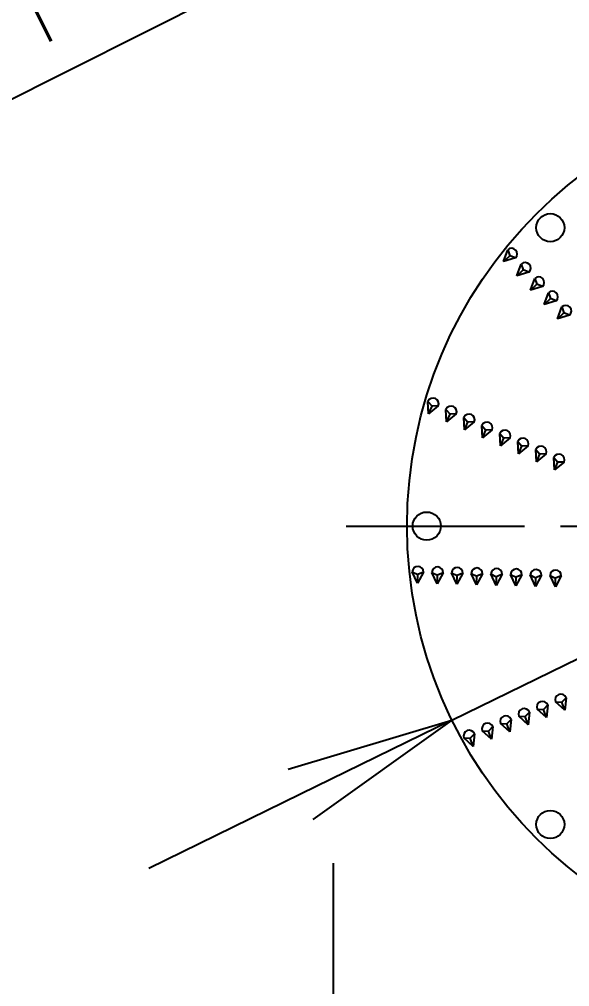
# Model space of a CAD drawing. Extents: x 115 to 2025, y 0 to 1377.
# Drawn here: x 669.8 to 718.7, y 1183.2 to 1269.2 of the extents above; entities that cross this region are included whole.
import ezdxf

# ---------------------------------------------------------------- set-up
doc = ezdxf.new("R2010")
doc.units = 0
doc.header["$LTSCALE"] = 0.5
doc.header["$MEASUREMENT"] = 0
doc.header["$PDMODE"] = 3
doc.header["$PDSIZE"] = 2.5
doc.linetypes.add('CENTER', pattern=[50.8, 31.75, -6.35, 6.35, -6.35])
doc.layers.get('0').update_dxf_attribs({"linetype": 'CONTINUOUS'})
doc.layers.get('Defpoints').update_dxf_attribs({"linetype": 'CONTINUOUS'})
doc.layers.add('DANMEN', color=7, linetype='CONTINUOUS')
doc.layers.add('SUNPOU', color=7, linetype='CONTINUOUS')
doc.styles.get("Standard").update_dxf_attribs({"font": 'romans.shx', "bigfont": 'extfont.shx'})
doc.dimstyles.new('STYLE_1', dxfattribs={"dimscale": 5, "dimtxt": 2, "dimasz": 3, "dimexe": 1, "dimexo": 1, "dimgap": 0.6, "dimtad": 3, "dimdec": 0, "dimlfac": 2, "dimzin": 0, "dimdsep": 46, "dimtxsty": 'STANDARD', "dimblk1": 'OPEN', "dimblk2": 'OPEN', "dimsah": 1, "dimcen": 1.5, "dimadec": 0, "dimazin": 0, "dimtfac": 1, "dimtdec": 0, "dimtmove": 0, "dimatfit": 0, "dimldrblk": 'DOTSMALL', "dimfxl": 1, "dimtvp": 1, "dimtolj": 1, "dimtzin": 0, "dimarcsym": 0})

# ---------------------------------------------------------------- blocks, each defined once
blk = doc.blocks.new('_OPEN')
at = {"color": 0, "linetype": 'ByBlock'}
for p, q in [((-1, 0.1667), (0, 0)), ((0, 0), (-1, -0.1667)), ((0, 0), (-1, 0))]:
    blk.add_line(p, q, dxfattribs=at)
blk = doc.blocks.new('*D26')
at = {"layer": 'Defpoints', "color": 0}
for p in [(628.128, 1241.53), (558.87, 1206.753)]:
    blk.add_point(p, dxfattribs=at)
at = {"layer": 'SUNPOU', "color": 0, "lineweight": -2}
for p, q in [((641.533, 1248.261), (695.621, 1275.421)), ((558.87, 1206.753), (628.128, 1241.53)), ((545.465, 1200.022), (532.06, 1193.29))]:
    blk.add_line(p, q, dxfattribs=at)
at = {"layer": 'SUNPOU', "color": 0, "lineweight": -2, "xscale": 15, "yscale": 15, "zscale": 15}
for p, rotation in [((628.128, 1241.53), 206.6630886479793), ((558.87, 1206.753), 26.66308864797937)]:
    blk.add_blockref('_OPEN', p, dxfattribs=dict(at, rotation=rotation))
at = {"layer": 'SUNPOU', "color": 0, "insert": (673.817, 1273.425), "char_height": 10, "attachment_point": 5, "rotation": 26.66309}
blk.add_mtext('\\A1;∅155', dxfattribs=at)
blk = doc.blocks.new('_DotSmall')
at = {"color": 0, "linetype": 'ByBlock', "const_width": 0.5}
blk.add_lwpolyline([(-0.0625, 0, 1), (0.0625, 0, 1)], format="xyb", close=True, dxfattribs=at)
blk = doc.blocks.new('*D27')
at = {"layer": 'Defpoints', "color": 0}
for p in [(778.758, 1241.385), (708.24, 1206.898)]:
    blk.add_point(p, dxfattribs=at)
at = {"layer": 'SUNPOU', "color": 0, "lineweight": -2}
for p, q in [((792.233, 1247.975), (846.603, 1274.565)), ((708.24, 1206.898), (778.758, 1241.385)), ((694.765, 1200.308), (681.29, 1193.718))]:
    blk.add_line(p, q, dxfattribs=at)
at = {"layer": 'SUNPOU', "color": 0, "lineweight": -2, "xscale": 15, "yscale": 15, "zscale": 15}
for p, rotation in [((778.758, 1241.385), 206.0609276596093), ((708.24, 1206.898), 26.06092765960935)]:
    blk.add_blockref('_OPEN', p, dxfattribs=dict(at, rotation=rotation))
at = {"layer": 'SUNPOU', "color": 0, "insert": (824.78, 1272.797), "char_height": 10, "attachment_point": 5, "rotation": 26.06093}
blk.add_mtext('\\A1;∅157', dxfattribs=at)
blk = doc.blocks.new('*D28')
at = {"layer": 'Defpoints', "color": 0}
for p in [(704.249, 1164.179), (697.709, 1163.179), (704.249, 1163.179)]:
    blk.add_point(p, dxfattribs=at)
at = {"layer": 'SUNPOU', "color": 0, "lineweight": -2}
for p, q in [((697.709, 1179.179), (697.709, 1194.179)), ((699.249, 1164.179), (692.709, 1164.179)), ((697.709, 1164.179), (697.709, 1163.179)), ((699.249, 1163.179), (692.709, 1163.179)), ((697.709, 1148.179), (697.709, 1120.512))]:
    blk.add_line(p, q, dxfattribs=at)
at = {"layer": 'SUNPOU', "color": 0, "lineweight": -2, "xscale": 15, "yscale": 15, "zscale": 15}
for p, rotation in [((697.709, 1164.179), 270), ((697.709, 1163.179), 90)]:
    blk.add_blockref('_OPEN', p, dxfattribs=dict(at, rotation=rotation))
at = {"layer": 'SUNPOU', "color": 0, "insert": (689.709, 1126.845), "char_height": 10, "attachment_point": 5, "rotation": 90}
blk.add_mtext('\\A1;2', dxfattribs=at)

msp = doc.modelspace()

# ---------------------------------------------------------------- linework, layer by layer
at = {"color": 2}
for p, q in [((712.812, 1247.64), (713.193, 1248.692)), ((712.812, 1247.64), (713.371, 1248.171)), ((713.193, 1248.692), (713.371, 1248.171)), ((713.881, 1247.966), (713.371, 1248.171)), ((713.881, 1247.966), (712.812, 1247.64)), ((714.016, 1246.371), (714.397, 1247.422)), ((714.397, 1247.422), (714.575, 1246.902)), ((714.016, 1246.371), (714.575, 1246.902)), ((715.086, 1246.697), (714.016, 1246.371)), ((715.086, 1246.697), (714.575, 1246.902)), ((715.221, 1245.102), (715.602, 1246.153)), ((715.221, 1245.102), (715.78, 1245.632)), ((715.602, 1246.153), (715.78, 1245.632)), ((716.29, 1245.427), (715.78, 1245.632)), ((716.29, 1245.427), (715.221, 1245.102)), ((716.426, 1243.832), (716.807, 1244.883)), ((716.807, 1244.883), (716.985, 1244.363)), ((716.426, 1243.832), (716.985, 1244.363)), ((717.495, 1244.158), (716.426, 1243.832)), ((717.495, 1244.158), (716.985, 1244.363)), ((717.63, 1242.563), (718.011, 1243.614)), ((717.63, 1242.563), (718.189, 1243.093)), ((718.011, 1243.614), (718.189, 1243.093)), ((718.7, 1242.889), (718.189, 1243.093)), ((718.7, 1242.889), (717.63, 1242.563)), ((706.155, 1234.108), (706.105, 1235.225)), ((706.105, 1235.225), (706.468, 1234.812)), ((707.018, 1234.818), (706.155, 1234.108)), ((706.155, 1234.108), (706.468, 1234.812)), ((707.018, 1234.818), (706.468, 1234.812)), ((707.704, 1234.513), (708.067, 1234.101)), ((707.754, 1233.396), (707.704, 1234.513)), ((708.617, 1234.107), (707.754, 1233.396)), ((707.754, 1233.396), (708.067, 1234.101)), ((708.617, 1234.107), (708.067, 1234.101)), ((709.302, 1233.802), (709.666, 1233.389)), ((709.352, 1232.685), (709.302, 1233.802)), ((710.216, 1233.395), (709.352, 1232.685)), ((709.352, 1232.685), (709.666, 1233.389)), ((710.216, 1233.395), (709.666, 1233.389)), ((710.901, 1233.09), (711.265, 1232.677)), ((710.951, 1231.973), (710.901, 1233.09)), ((710.951, 1231.973), (710.901, 1233.09)), ((710.901, 1233.09), (711.265, 1232.677)), ((711.815, 1232.683), (710.951, 1231.973)), ((711.815, 1232.683), (710.951, 1231.973)), ((710.951, 1231.973), (711.265, 1232.677)), ((710.951, 1231.973), (711.265, 1232.677)), ((711.815, 1232.683), (711.265, 1232.677)), ((711.815, 1232.683), (711.265, 1232.677)), ((712.55, 1231.261), (712.5, 1232.378)), ((712.5, 1232.378), (712.863, 1231.965)), ((713.413, 1231.971), (712.55, 1231.261)), ((712.55, 1231.261), (712.863, 1231.965)), ((713.413, 1231.971), (712.863, 1231.965)), ((714.148, 1230.549), (714.098, 1231.666)), ((714.098, 1231.666), (714.462, 1231.253)), ((715.012, 1231.259), (714.148, 1230.549)), ((714.148, 1230.549), (714.462, 1231.253)), ((715.012, 1231.259), (714.462, 1231.253)), ((715.747, 1229.837), (715.697, 1230.954)), ((715.697, 1230.954), (716.061, 1230.542)), ((716.611, 1230.548), (715.747, 1229.837)), ((715.747, 1229.837), (716.061, 1230.542)), ((716.611, 1230.548), (716.061, 1230.542)), ((717.346, 1229.126), (717.296, 1230.243)), ((717.296, 1230.243), (717.659, 1229.83)), ((718.209, 1229.836), (717.346, 1229.126)), ((717.346, 1229.126), (717.659, 1229.83)), ((718.209, 1229.836), (717.659, 1229.83)), ((704.71, 1220.071), (705.204, 1219.829)), ((705.184, 1219.059), (704.71, 1220.071)), ((705.71, 1220.045), (705.184, 1219.059)), ((705.184, 1219.059), (705.204, 1219.829)), ((705.71, 1220.045), (705.204, 1219.829)), ((706.459, 1220.025), (706.953, 1219.783)), ((706.933, 1219.013), (706.459, 1220.025)), ((707.459, 1219.999), (706.933, 1219.013)), ((706.933, 1219.013), (706.953, 1219.783)), ((707.459, 1219.999), (706.953, 1219.783)), ((708.209, 1219.98), (708.702, 1219.738)), ((708.682, 1218.967), (708.209, 1219.98)), ((709.208, 1219.954), (708.682, 1218.967)), ((709.208, 1219.954), (708.702, 1219.738)), ((710.432, 1218.921), (709.958, 1219.934)), ((709.958, 1219.934), (710.452, 1219.692)), ((710.958, 1219.908), (710.432, 1218.921)), ((710.958, 1219.908), (710.452, 1219.692)), ((712.181, 1218.875), (711.707, 1219.888)), ((711.707, 1219.888), (712.201, 1219.646)), ((712.707, 1219.862), (712.181, 1218.875)), ((712.707, 1219.862), (712.201, 1219.646)), ((713.931, 1218.83), (713.457, 1219.842)), ((713.457, 1219.842), (713.951, 1219.6)), ((714.457, 1219.816), (713.931, 1218.83)), ((714.457, 1219.816), (713.951, 1219.6)), ((715.68, 1218.784), (715.206, 1219.796)), ((715.206, 1219.796), (715.7, 1219.554)), ((716.206, 1219.77), (715.68, 1218.784)), ((716.206, 1219.77), (715.7, 1219.554)), ((708.682, 1218.967), (708.702, 1219.738)), ((710.432, 1218.921), (710.452, 1219.692)), ((712.181, 1218.875), (712.201, 1219.646)), ((713.931, 1218.83), (713.951, 1219.6)), ((715.68, 1218.784), (715.7, 1219.554)), ((717.429, 1218.738), (716.956, 1219.751)), ((716.956, 1219.751), (717.449, 1219.508)), ((717.955, 1219.724), (717.429, 1218.738)), ((717.429, 1218.738), (717.449, 1219.508)), ((717.955, 1219.724), (717.449, 1219.508)), ((718.378, 1208.889), (717.997, 1208.492)), ((718.378, 1208.889), (718.279, 1207.775)), ((716.651, 1207.134), (715.819, 1207.881)), ((715.819, 1207.881), (716.368, 1207.851)), ((716.75, 1208.248), (716.368, 1207.851)), ((716.651, 1207.134), (716.368, 1207.851)), ((716.75, 1208.248), (716.651, 1207.134)), ((718.279, 1207.775), (717.447, 1208.522)), ((717.447, 1208.522), (717.997, 1208.492)), ((718.279, 1207.775), (717.997, 1208.492)), ((713.493, 1206.965), (713.112, 1206.568)), ((713.493, 1206.965), (713.394, 1205.851)), ((714.191, 1207.24), (714.74, 1207.21)), ((715.023, 1206.492), (714.191, 1207.24)), ((715.023, 1206.492), (714.191, 1207.24)), ((714.191, 1207.24), (714.74, 1207.21)), ((715.121, 1207.606), (714.74, 1207.21)), ((715.121, 1207.606), (714.74, 1207.21)), ((715.023, 1206.492), (714.74, 1207.21)), ((715.023, 1206.492), (714.74, 1207.21)), ((715.121, 1207.606), (715.023, 1206.492)), ((715.121, 1207.606), (715.023, 1206.492)), ((711.865, 1206.323), (711.484, 1205.927)), ((711.865, 1206.323), (711.766, 1205.21)), ((712.563, 1206.598), (713.112, 1206.568)), ((713.394, 1205.851), (712.563, 1206.598)), ((713.394, 1205.851), (713.112, 1206.568)), ((710.138, 1204.568), (709.306, 1205.316)), ((709.306, 1205.316), (709.855, 1205.286)), ((710.237, 1205.682), (709.855, 1205.286)), ((710.138, 1204.568), (709.855, 1205.286)), ((710.237, 1205.682), (710.138, 1204.568)), ((710.935, 1205.957), (711.484, 1205.927)), ((711.766, 1205.21), (710.935, 1205.957)), ((711.766, 1205.21), (711.484, 1205.927))]:
    msp.add_line(p, q, dxfattribs=at)
for centre, radius in [((743.499, 1224.142), 39.25), ((716.983, 1250.658), 1.25), ((705.999, 1224.142), 1.25), ((716.983, 1197.625), 1.25)]:
    msp.add_circle(centre, radius, dxfattribs=at)
for centre, start, end in [((713.537, 1248.329), 313.5, 133.5), ((714.742, 1247.059), 313.5, 133.5), ((715.946, 1245.79), 313.5, 133.5), ((717.151, 1244.521), 313.5, 133.5), ((718.356, 1243.251), 313.5, 133.5), ((706.562, 1235.022), 336, 156), ((708.16, 1234.31), 336, 156), ((709.759, 1233.598), 336, 156), ((711.358, 1232.886), 336, 156), ((711.358, 1232.886), 336, 156), ((712.956, 1232.175), 336, 156), ((714.555, 1231.463), 336, 156), ((716.154, 1230.751), 336, 156), ((717.753, 1230.039), 336, 156), ((705.21, 1220.058), 358.5, 178.5), ((706.959, 1220.012), 358.5, 178.5), ((708.708, 1219.967), 358.5, 178.5), ((710.458, 1219.921), 358.5, 178.5), ((712.207, 1219.875), 358.5, 178.5), ((713.957, 1219.829), 358.5, 178.5), ((715.706, 1219.783), 358.5, 178.5), ((717.455, 1219.738), 358.5, 178.5), ((717.913, 1208.706), 21.5, 201.5), ((714.656, 1207.423), 21.5, 201.5), ((714.656, 1207.423), 21.5, 201.5), ((716.284, 1208.064), 21.5, 201.5), ((713.028, 1206.782), 21.5, 201.5), ((711.4, 1206.14), 21.5, 201.5), ((709.772, 1205.499), 21.5, 201.5)]:
    msp.add_arc(centre, 0.5, start, end, dxfattribs=at)
at = {"layer": 'DANMEN', "color": 2, "linetype": 'CENTER'}
msp.add_line((698.824, 1224.142), (788.174, 1224.142), dxfattribs=at)

# ---------------------------------------------------------------- dimensions: what is measured, and where the dimension line sits
at = {"layer": 'SUNPOU'}
for p1, p2, picture, middle in [((558.87, 1206.753), (628.128, 1241.53), '*D26', (677.407, 1266.275)), ((708.24, 1206.898), (778.758, 1241.385), '*D27', (828.295, 1265.611))]:
    dim = msp.add_diameter_dim_2p(p1=p1, p2=p2, dimstyle='STYLE_1', dxfattribs=at)
    dim.commit()
    dim.dimension.update_dxf_attribs({"geometry": picture, "text_midpoint": middle, "dimtype": 163})
dim = msp.add_linear_dim(base=(697.709, 1163.179), p1=(704.249, 1164.179), p2=(704.249, 1163.179), angle=90, dimstyle='STYLE_1', dxfattribs=at)
dim.commit()
dim.dimension.update_dxf_attribs({"geometry": '*D28', "text_midpoint": (689.709, 1126.845)})

doc.saveas('drawing.dxf')
